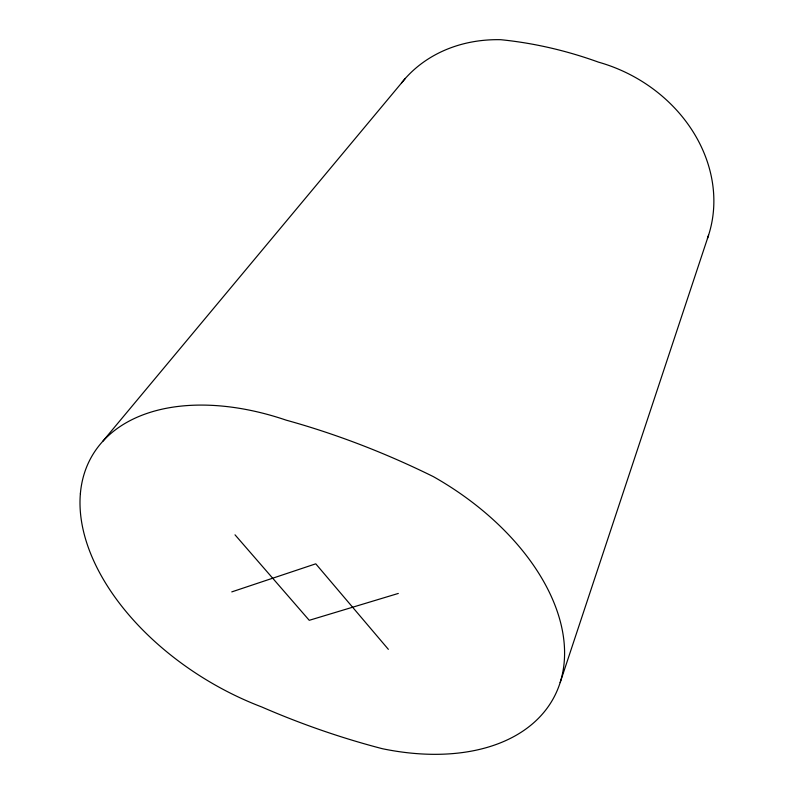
<?xml version="1.0" encoding="UTF-8"?>
<svg xmlns="http://www.w3.org/2000/svg" width="794" height="794" viewBox="0 0 794 794"><rect width="100%" height="100%" fill="white"/><g stroke="black" fill="none" stroke-linecap="round" stroke-linejoin="round"><path stroke-width="1.19" d="M560.167 682.562L708.605 235.084M102.793 441.285L405.347 78.407M231.779 591.887L315.764 563.819L388.355 649.333M398.3 593.446L309.243 620.312L235.014 534.828M707.424 238.547A145.362 124.837 26.6 0 0 598.487 62.15A335.267 262.457 26.3 0 0 500.726 39.7A144.319 123.06 31.7 0 0 401.456 83.023M80.373 493.689A216.931 135.576 30.4 0 0 261.673 706.938A687.108 533.528 34.9 0 0 382.301 748.692A219.293 138.543 27.9 0 0 562.877 671.714A219.293 138.543 27.9 0 0 433.335 476.618A487.625 270.595 27.5 0 0 286.207 420.165A216.931 135.576 30.4 0 0 80.373 493.689"/></g></svg>
